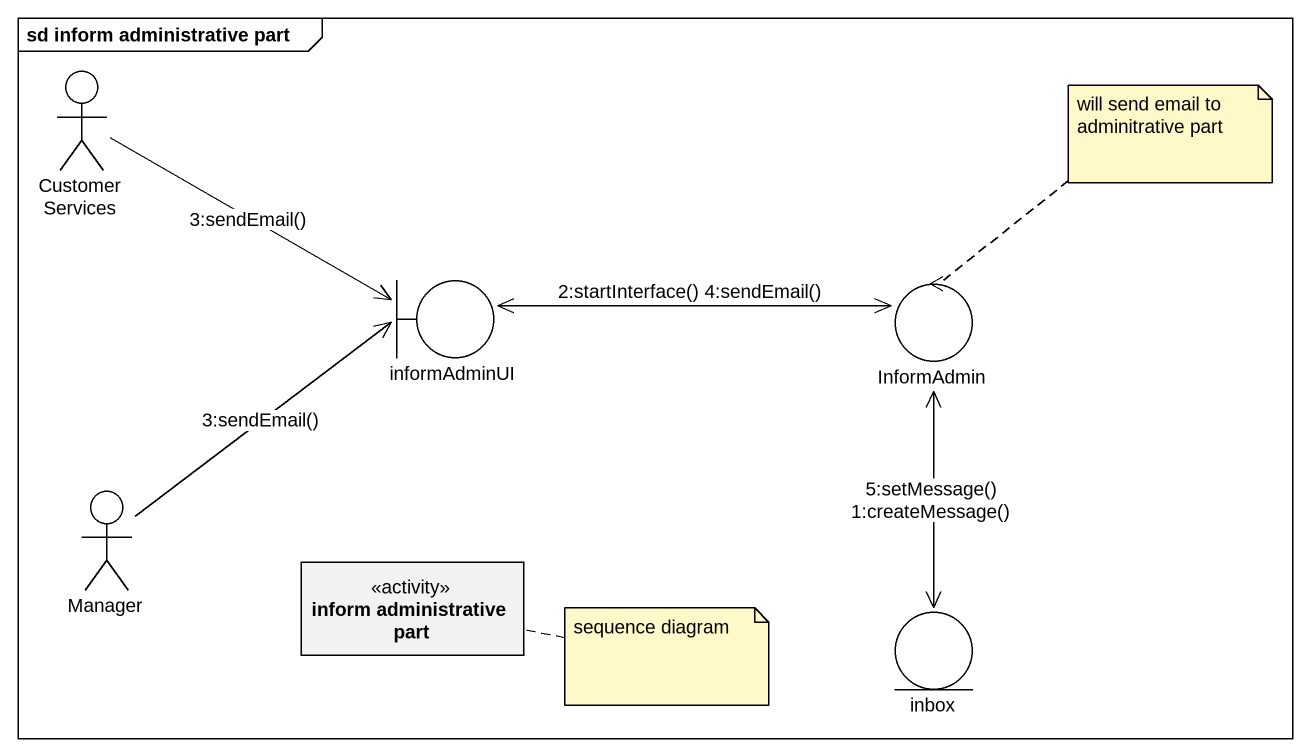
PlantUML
@startuml
mainframe sd inform administrative part
allowmixing
hide circle
hide empty members
actor "Customer Services" as Customer_Services
boundary informAdminUI
control InformAdmin
actor Manager
class "inform administrative part" as inform_administrative_part <<activity>>
entity inbox
Customer_Services -right-> informAdminUI : 3:sendEmail()
informAdminUI <-right-> InformAdmin : 2:startInterface() 4:sendEmail()
InformAdmin <--> inbox : 5:setMessage() 1:createMessage()
Manager -up-> informAdminUI : 3:sendEmail()
note top of InformAdmin : will send email to adminitrative part
note right of inform_administrative_part : sequence diagram
@enduml
